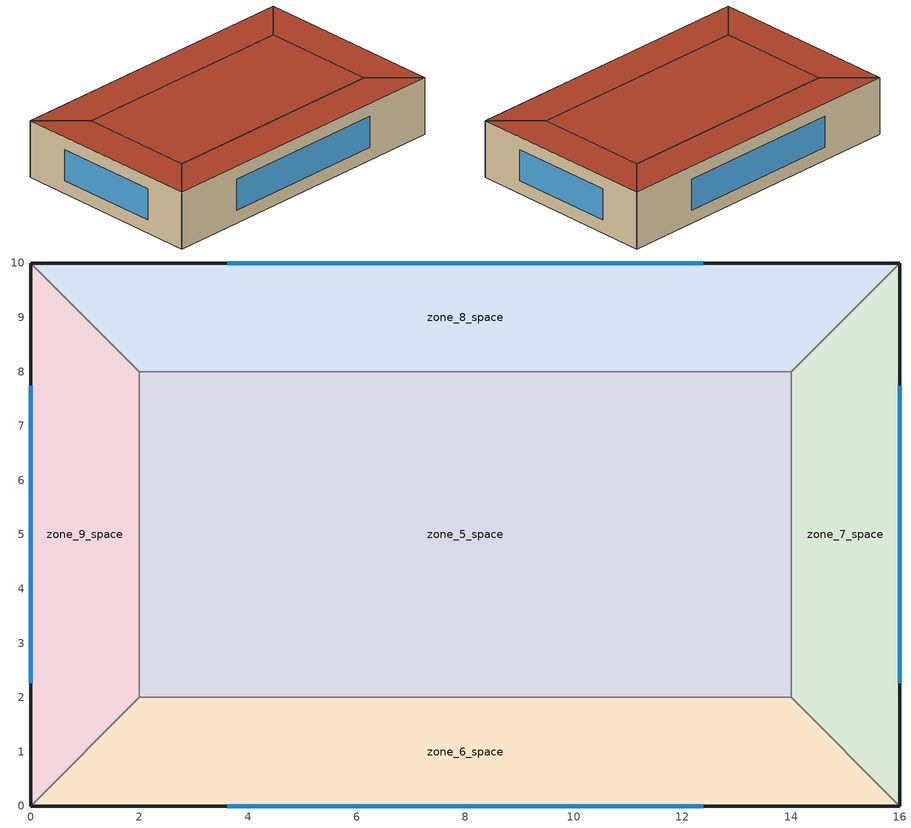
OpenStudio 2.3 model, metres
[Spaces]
zone_5_space
 floor ground: 14,2 2,2 2,8 14,8 z0
 wall to zone_7_space: 14,2 14,8 z0:3
 wall to zone_8_space: 14,8 2,8 z0:3
 wall to zone_9_space: 2,8 2,2 z0:3
 wall to zone_6_space: 2,2 14,2 z0:3
 roof outside: 2,8 2,2 14,2 14,8 z3
zone_6_space
 floor ground: 16,0 0,0 2,2 14,2 z0
 wall outside: 0,0 16,0 z0:3
 wall to zone_7_space: 16,0 14,2 z0:3
 wall to zone_9_space: 2,2 0,0 z0:3
 window: 3.62,0 12.38,0 z0.68:2.32
 roof outside: 2,2 0,0 16,0 14,2 z3
zone_7_space
 floor ground: 16,0 14,2 14,8 16,10 z0
 wall outside: 16,0 16,10 z0:3
 wall to zone_8_space: 16,10 14,8 z0:3
 window: 16,2.26 16,7.74 z0.68:2.32
 roof outside: 14,8 14,2 16,0 16,10 z3
zone_8_space
 floor ground: 14,8 2,8 0,10 16,10 z0
 wall outside: 16,10 0,10 z0:3
 wall to zone_9_space: 0,10 2,8 z0:3
 window: 12.38,10 3.62,10 z0.68:2.32
 roof outside: 0,10 2,8 14,8 16,10 z3
zone_9_space
 floor ground: 2,2 0,0 0,10 2,8 z0
 wall outside: 0,10 0,0 z0:3
 window: 0,7.74 0,2.26 z0.68:2.32
 roof outside: 0,10 0,0 2,2 2,8 z3
[Building]
Building 1: North Axis {deg}=0
[Site]
Toronto Int'l	CAN: Latitude {deg}=43.67; Longitude {deg}=-79.63; Time Zone {hr}=-5; Elevation {m}=173; Terrain=City
[SizingPeriod:DesignDay] Barometric Pressure {Pa}=99264; Sky Clearness=0; Rain Indicator=0; Snow Indicator=0; Day of Month=21; Daylight Saving Time Indicator=0; Dry-Bulb Temperature Range Modifier Type=DefaultMultipliers
Name | Maximum Dry-Bulb Temperature {C} | Daily Dry-Bulb Temperature Range {deltaC} | Humidity Indicating Conditions at Maximum Dry-Bulb | Wind Speed {m/s} | Wind Direction {deg} | Month | Day Type | Humidity Indicating Type | Solar Model Indicator | ASHRAE Taub | ASHRAE Taud
Toronto Int'l Ann Htg 99.6% Condns DB | -18.8 | 0 | -18.8 | 4.3 | 340 | 1 | WinterDesignDay | Wetbulb | ASHRAEClearSky
Toronto Int'l Ann Hum_n 99.6% Condns DP=>MCDB | -18.3 | 0 | -23.6 | 4.3 | 340 | 1 | WinterDesignDay | Dewpoint | ASHRAEClearSky
Toronto Int'l Ann Clg .4% Condns WB=>MDB | 29 | 10.2 | 23.6 | 5.8 | 270 | 7 | SummerDesignDay | Wetbulb | ASHRAETau | 0.473 | 1.952
Toronto Int'l Ann Htg Wind 99.6% Condns WS=>MCDB | -6.9 | 0 | -6.9 | 14 | 340 | 1 | WinterDesignDay | Wetbulb | ASHRAEClearSky
Toronto Int'l Ann Clg .4% Condns DB=>MWB | 31.2 | 10.2 | 22.2 | 5.8 | 270 | 7 | SummerDesignDay | Wetbulb | ASHRAETau | 0.473 | 1.952
Toronto Int'l Ann Clg .4% Condns DP=>MDB | 26.5 | 10.2 | 21.9 | 5.8 | 270 | 7 | SummerDesignDay | Dewpoint | ASHRAETau | 0.473 | 1.952
Toronto Int'l Ann Clg .4% Condns Enth=>MDB | 29.1 | 10.2 | 71300 | 5.8 | 270 | 7 | SummerDesignDay | Enthalpy | ASHRAETau | 0.473 | 1.952
[WindowMaterial:Glazing]
Clear 3mm: Optical Data Type=SpectralAverage; Thickness {m}=0.003; Solar Transmittance at Normal Incidence=0.837; Front Side Solar Reflectance at Normal Incidence=0.075; Back Side Solar Reflectance at Normal Incidence=0; Visible Transmittance at Normal Incidence=0.898; Front Side Visible Reflectance at Normal Incidence=0.081; Back Side Visible Reflectance at Normal Incidence=0; Infrared Transmittance at Normal Incidence=0; Front Side Infrared Hemispherical Emissivity=0.84; Back Side Infrared Hemispherical Emissivity=0.84; Conductivity {W/m-K}=0.9; Dirt Correction Factor for Solar and Visible Transmittance=1
[WindowMaterial:Gas]
Air 13mm: Gas Type=Air; Thickness {m}=0.0127
[Construction]
Exterior Window: Clear 3mm, Air 13mm, Clear 3mm
Interior Floor: F16 Acoustic tile, Material Air Gap 1, M11 100mm lightweight concrete
Interior Wall: G01a 19mm gypsum board, Material Air Gap 2, G01a 19mm gypsum board
Exterior Wall: M01 100mm brick, M15 200mm heavyweight concrete, I02 50mm insulation board, Material Air Gap 2, G01a 19mm gypsum board
Exterior Roof: M11 100mm lightweight concrete, Material Air Gap 1, F16 Acoustic tile
[Material] Thermal Absorptance=0.9
Name | Roughness | Thickness {m} | Conductivity {W/m-K} | Density {kg/m3} | Specific Heat {J/kg-K} | Solar Absorptance | Visible Absorptance
F16 Acoustic tile | MediumSmooth | 0.0191 | 0.06 | 368 | 590 | 0.3 | 0.3
M11 100mm lightweight concrete | MediumRough | 0.1016 | 0.53 | 1280 | 840 | 0.5 | 0.5
G01a 19mm gypsum board | MediumSmooth | 0.019 | 0.16 | 800 | 1090 | 0.4 | 0.4
M01 100mm brick | MediumRough | 0.1016 | 0.89 | 1920 | 790 | 0.7 | 0.7
M15 200mm heavyweight concrete | MediumRough | 0.2032 | 1.95 | 2240 | 900 | 0.7 | 0.7
I02 50mm insulation board | MediumRough | 0.0508 | 0.03 | 43 | 1210 | 0.7 | 0.7
[Material:AirGap]
Name | Thermal Resistance {m2-K/W}
Material Air Gap 1 | 0.18
Material Air Gap 2 | 0.15
[DefaultConstructionSet]
Default Construction Set 1: Default Exterior Surface Constructions=Default Surface Constructions 1; Default Interior Surface Constructions=Default Surface Constructions 2; Default Ground Contact Surface Constructions=Default Surface Constructions 3; Default Exterior SubSurface Constructions=Default Sub Surface Constructions 1; Default Interior SubSurface Constructions=Default Sub Surface Constructions 2
[DefaultSurfaceConstructions]
Default Surface Constructions 1: Wall Construction=Exterior Wall; Roof Ceiling Construction=Exterior Roof
Default Surface Constructions 2: Wall Construction=Interior Wall
Default Surface Constructions 3: Floor Construction=Interior Floor
[DefaultSubSurfaceConstructions]
Name | Fixed Window Construction
Default Sub Surface Constructions 1 | Exterior Window
Default Sub Surface Constructions 2
[BuildingStory]
Building Story 1: Nominal Z Coordinate {m}=0
[Space] Space Type=Office:ClosedOffice:zone_5; Default Construction Set=Default Construction Set 1; Building Story=Building Story 1
Name | Thermal Zone
zone_5_space | zone_5
zone_6_space | zone_6
zone_7_space | zone_7
zone_8_space | zone_8
zone_9_space | zone_9
[SpaceType]
Office:ClosedOffice:zone_5: Default Schedule Set=zone_5_DefaultScheduleSet; Design Specification Outdoor Air Object=zone_5_DSOA
[DefaultScheduleSet]
zone_5_DefaultScheduleSet: Hours of Operation Schedule=Medium Office Bldg Occ; People Activity Level Schedule=Medium Office Activity; Lighting Schedule=Office Bldg Light; Electric Equipment Schedule=Medium Office Bldg Equip; Infiltration Schedule=Medium Office Infil Quarter On
[SpaceInfiltration:DesignFlowRate]
Space Infiltration Design Flow Rate 1: Space or SpaceType=Office:ClosedOffice:zone_5; Schedule=Medium Office Infil Quarter On; Design Flow Rate Calculation Method=Flow/Area; Flow per Space Floor Area {m3/s-m2}=0.000226568
[People:Definition]
zone_5_PeopleDefinition: Number of People Calculation Method=People/Area; People per Space Floor Area {person/m2}=0.0511288; Fraction Radiant=0.3
[People]
Office:ClosedOffice:zone_5_PeopleObject: People Definition=zone_5_PeopleDefinition; Space or SpaceType=Office:ClosedOffice:zone_5; Number of People Schedule=Medium Office Bldg Occ; Activity Level Schedule=Medium Office Activity
[Lights:Definition]
zone_5_LightsDefinition: Design Level Calculation Method=Watts/Area; Watts per Space Floor Area {W/m2}=11.8404
[Lights]
Office:ClosedOffice:zone_5_LightsObject: Lights Definition=zone_5_LightsDefinition; Space or SpaceType=Office:ClosedOffice:zone_5; Schedule=Office Bldg Light
[ElectricEquipment:Definition]
zone_5_ElectricEquipmentDefinition: Design Level Calculation Method=Watts/Area; Watts per Space Floor Area {W/m2}=6.88894
[ElectricEquipment]
zone_5_ElectricEquipmentObject: Electric Equipment Definition=zone_5_ElectricEquipmentDefinition; Space or SpaceType=Office:ClosedOffice:zone_5; Schedule=Medium Office Bldg Equip
[DesignSpecification:OutdoorAir]
zone_5_DSOA: Outdoor Air Method=Sum; Outdoor Air Flow per Person {m3/s-person}=0.0023595; Outdoor Air Flow per Floor Area {m3/s-m2}=0.000304801
[ThermalZone] Use Ideal Air Loads=No
Name | Thermostat
zone_5 | dualSetPtThermostatzone_5
zone_6 | dualSetPtThermostatzone_6
zone_7 | dualSetPtThermostatzone_7
zone_8 | dualSetPtThermostatzone_8
zone_9 | dualSetPtThermostatzone_9
[Sizing:Zone] Zone Cooling Design Supply Air Temperature Input Method=SupplyAirTemperature; Zone Cooling Design Supply Air Temperature {C}=14; Zone Cooling Design Supply Air Temperature Difference {deltaC}=11.11; Zone Heating Design Supply Air Temperature Input Method=SupplyAirTemperature; Zone Heating Design Supply Air Temperature {C}=40; Zone Heating Design Supply Air Temperature Difference {deltaC}=11.11; Zone Cooling Design Supply Air Humidity Ratio {kg-H2O/kg-air}=0.0085; Zone Heating Design Supply Air Humidity Ratio {kg-H2O/kg-air}=0.008; Cooling Design Air Flow Method=DesignDay; Heating Design Air Flow Method=DesignDay; Account for Dedicated Outdoor Air System=No; Dedicated Outdoor Air System Control Strategy=NeutralSupplyAir; Dedicated Outdoor Air Low Setpoint Temperature for Design {C}=autosize; Dedicated Outdoor Air High Setpoint Temperature for Design {C}=autosize
zone_5; zone_6; zone_7; zone_8; zone_9
[Zone equipment]
zone_5: zone_5 IDEAL LOADS AIR SYSTEM
zone_6: zone_6 IDEAL LOADS AIR SYSTEM
zone_7: zone_7 IDEAL LOADS AIR SYSTEM
zone_8: zone_8 IDEAL LOADS AIR SYSTEM
zone_9: zone_9 IDEAL LOADS AIR SYSTEM
[ThermostatSetpoint:DualSetpoint] Heating Setpoint Temperature Schedule=Medium Office HtgSetp; Cooling Setpoint Temperature Schedule=Medium Office ClgSetp
dualSetPtThermostatzone_5; dualSetPtThermostatzone_6; dualSetPtThermostatzone_7; dualSetPtThermostatzone_8; dualSetPtThermostatzone_9
[ZoneHVAC:IdealLoadsAirSystem] Cooling Limit=LimitFlowRate; Maximum Cooling Air Flow Rate {m3/s}=autosize; Dehumidification Control Type=None; Humidification Control Type=None; Outdoor Air Economizer Type=DifferentialDryBulb
zone_5 IDEAL LOADS AIR SYSTEM; zone_6 IDEAL LOADS AIR SYSTEM; zone_7 IDEAL LOADS AIR SYSTEM; zone_8 IDEAL LOADS AIR SYSTEM; zone_9 IDEAL LOADS AIR SYSTEM
[Schedule:Year]
Medium Office Infil Quarter On: 1, 3, Schedule:Week:Daily {10ec3e5a-5294-46cc-8ada-f12e209007b8}, 12, 31, Schedule:Week:Daily {20898e88-71dc-48a1-8bf4-30a1d78b98f6}
Office Bldg Light: 1, 3, Schedule:Week:Daily {77782ce5-1a70-49a7-b72d-db0988271982}, 12, 31, Schedule:Week:Daily {1558189b-593c-4115-b061-465417357844}
Medium Office Bldg Equip: 1, 3, Schedule:Week:Daily {6e8d415d-8fa0-48d6-ac4d-d47d8b98405b}, 12, 31, Schedule:Week:Daily {2f904850-a863-4ee8-bc0d-29bfee0f8749}
Medium Office Bldg Occ: 1, 3, Schedule:Week:Daily {cc8d6e51-368d-451a-9b6a-4139d773ba0e}, 12, 31, Schedule:Week:Daily {ff233f80-dcaf-4b18-966b-1bf7394c094d}
Medium Office Activity: 12, 31, Schedule:Week:Daily {28c29561-b365-4a14-8672-9021b01eb02f}
Medium Office HtgSetp: 1, 3, Schedule:Week:Daily {ecb93216-4e3a-48b3-b436-2bda810a97af}, 12, 31, Schedule:Week:Daily {7658c4fb-bb29-427e-bf3f-5def4335bcf1}
Medium Office ClgSetp: 1, 3, Schedule:Week:Daily {8e0b014c-04b7-4e6c-a258-14b421fd36f8}, 12, 31, Schedule:Week:Daily {edd3bcc3-8268-4813-9843-1db4b5a04d2a}
[Schedule:Week]
Schedule:Week:Daily {10ec3e5a-5294-46cc-8ada-f12e209007b8}: Medium Office Infil Quarter On Default Schedule, Medium Office Infil Quarter On Default Schedule, Medium Office Infil Quarter On Default Schedule, Medium Office Infil Quarter On Default Schedule, Medium Office Infil Quarter On Default Schedule, Medium Office Infil Quarter On Default Schedule, Medium Office Infil Quarter On Rule 2 Day Schedule, Medium Office Infil Quarter On Default Schedule, Medium Office Infil Quarter On Summer Design Day, Medium Office Infil Quarter On Winter Design Day, Medium Office Infil Quarter On Default Schedule, Medium Office Infil Quarter On Default Schedule
Schedule:Week:Daily {20898e88-71dc-48a1-8bf4-30a1d78b98f6}: Medium Office Infil Quarter On Rule 1 Day Schedule, Medium Office Infil Quarter On Default Schedule, Medium Office Infil Quarter On Default Schedule, Medium Office Infil Quarter On Default Schedule, Medium Office Infil Quarter On Default Schedule, Medium Office Infil Quarter On Default Schedule, Medium Office Infil Quarter On Rule 2 Day Schedule, Medium Office Infil Quarter On Default Schedule, Medium Office Infil Quarter On Summer Design Day, Medium Office Infil Quarter On Winter Design Day, Medium Office Infil Quarter On Default Schedule, Medium Office Infil Quarter On Default Schedule
Schedule:Week:Daily {77782ce5-1a70-49a7-b72d-db0988271982}: Office Bldg Light Default Schedule, Office Bldg Light Default Schedule, Office Bldg Light Default Schedule, Office Bldg Light Default Schedule, Office Bldg Light Default Schedule, Office Bldg Light Default Schedule, Office Bldg Light Rule 2 Day Schedule, Office Bldg Light Default Schedule, Office Bldg Light Summer Design Day, Office Bldg Light Winter Design Day, Office Bldg Light Default Schedule, Office Bldg Light Default Schedule
Schedule:Week:Daily {1558189b-593c-4115-b061-465417357844}: Office Bldg Light Rule 1 Day Schedule, Office Bldg Light Default Schedule, Office Bldg Light Default Schedule, Office Bldg Light Default Schedule, Office Bldg Light Default Schedule, Office Bldg Light Default Schedule, Office Bldg Light Rule 2 Day Schedule, Office Bldg Light Default Schedule, Office Bldg Light Summer Design Day, Office Bldg Light Winter Design Day, Office Bldg Light Default Schedule, Office Bldg Light Default Schedule
Schedule:Week:Daily {6e8d415d-8fa0-48d6-ac4d-d47d8b98405b}: Medium Office Bldg Equip Default Schedule, Medium Office Bldg Equip Default Schedule, Medium Office Bldg Equip Default Schedule, Medium Office Bldg Equip Default Schedule, Medium Office Bldg Equip Default Schedule, Medium Office Bldg Equip Default Schedule, Medium Office Bldg Equip Rule 2 Day Schedule, Medium Office Bldg Equip Default Schedule, Medium Office Bldg Equip Summer Design Day, Medium Office Bldg Equip Winter Design Day, Medium Office Bldg Equip Default Schedule, Medium Office Bldg Equip Default Schedule
Schedule:Week:Daily {2f904850-a863-4ee8-bc0d-29bfee0f8749}: Medium Office Bldg Equip Rule 1 Day Schedule, Medium Office Bldg Equip Default Schedule, Medium Office Bldg Equip Default Schedule, Medium Office Bldg Equip Default Schedule, Medium Office Bldg Equip Default Schedule, Medium Office Bldg Equip Default Schedule, Medium Office Bldg Equip Rule 2 Day Schedule, Medium Office Bldg Equip Default Schedule, Medium Office Bldg Equip Summer Design Day, Medium Office Bldg Equip Winter Design Day, Medium Office Bldg Equip Default Schedule, Medium Office Bldg Equip Default Schedule
Schedule:Week:Daily {cc8d6e51-368d-451a-9b6a-4139d773ba0e}: Medium Office Bldg Occ Default Schedule, Medium Office Bldg Occ Default Schedule, Medium Office Bldg Occ Default Schedule, Medium Office Bldg Occ Default Schedule, Medium Office Bldg Occ Default Schedule, Medium Office Bldg Occ Default Schedule, Medium Office Bldg Occ Rule 2 Day Schedule, Medium Office Bldg Occ Default Schedule, Medium Office Bldg Occ Summer Design Day, Medium Office Bldg Occ Winter Design Day, Medium Office Bldg Occ Default Schedule, Medium Office Bldg Occ Default Schedule
Schedule:Week:Daily {ff233f80-dcaf-4b18-966b-1bf7394c094d}: Medium Office Bldg Occ Rule 1 Day Schedule, Medium Office Bldg Occ Default Schedule, Medium Office Bldg Occ Default Schedule, Medium Office Bldg Occ Default Schedule, Medium Office Bldg Occ Default Schedule, Medium Office Bldg Occ Default Schedule, Medium Office Bldg Occ Rule 2 Day Schedule, Medium Office Bldg Occ Default Schedule, Medium Office Bldg Occ Summer Design Day, Medium Office Bldg Occ Winter Design Day, Medium Office Bldg Occ Default Schedule, Medium Office Bldg Occ Default Schedule
Schedule:Week:Daily {28c29561-b365-4a14-8672-9021b01eb02f}: Medium Office Activity Default Schedule, Medium Office Activity Default Schedule, Medium Office Activity Default Schedule, Medium Office Activity Default Schedule, Medium Office Activity Default Schedule, Medium Office Activity Default Schedule, Medium Office Activity Default Schedule, Medium Office Activity Default Schedule, Medium Office Activity Summer Design Day, Medium Office Activity Winter Design Day, Medium Office Activity Default Schedule, Medium Office Activity Default Schedule
Schedule:Week:Daily {ecb93216-4e3a-48b3-b436-2bda810a97af}: Medium Office HtgSetp Default Schedule, Medium Office HtgSetp Default Schedule, Medium Office HtgSetp Default Schedule, Medium Office HtgSetp Default Schedule, Medium Office HtgSetp Default Schedule, Medium Office HtgSetp Default Schedule, Medium Office HtgSetp Rule 2 Day Schedule, Medium Office HtgSetp Default Schedule, Medium Office HtgSetp Summer Design Day, Medium Office HtgSetp Winter Design Day, Medium Office HtgSetp Default Schedule, Medium Office HtgSetp Default Schedule
Schedule:Week:Daily {7658c4fb-bb29-427e-bf3f-5def4335bcf1}: Medium Office HtgSetp Rule 1 Day Schedule, Medium Office HtgSetp Default Schedule, Medium Office HtgSetp Default Schedule, Medium Office HtgSetp Default Schedule, Medium Office HtgSetp Default Schedule, Medium Office HtgSetp Default Schedule, Medium Office HtgSetp Rule 2 Day Schedule, Medium Office HtgSetp Default Schedule, Medium Office HtgSetp Summer Design Day, Medium Office HtgSetp Winter Design Day, Medium Office HtgSetp Default Schedule, Medium Office HtgSetp Default Schedule
Schedule:Week:Daily {8e0b014c-04b7-4e6c-a258-14b421fd36f8}: Medium Office ClgSetp Default Schedule, Medium Office ClgSetp Default Schedule, Medium Office ClgSetp Default Schedule, Medium Office ClgSetp Default Schedule, Medium Office ClgSetp Default Schedule, Medium Office ClgSetp Default Schedule, Medium Office ClgSetp Rule 2 Day Schedule, Medium Office ClgSetp Default Schedule, Medium Office ClgSetp Summer Design Day, Medium Office ClgSetp Winter Design Day, Medium Office ClgSetp Default Schedule, Medium Office ClgSetp Default Schedule
Schedule:Week:Daily {edd3bcc3-8268-4813-9843-1db4b5a04d2a}: Medium Office ClgSetp Rule 1 Day Schedule, Medium Office ClgSetp Default Schedule, Medium Office ClgSetp Default Schedule, Medium Office ClgSetp Default Schedule, Medium Office ClgSetp Default Schedule, Medium Office ClgSetp Default Schedule, Medium Office ClgSetp Rule 2 Day Schedule, Medium Office ClgSetp Default Schedule, Medium Office ClgSetp Summer Design Day, Medium Office ClgSetp Winter Design Day, Medium Office ClgSetp Default Schedule, Medium Office ClgSetp Default Schedule
[Schedule:Day]
Medium Office Infil Quarter On Default Schedule; Medium Office Infil Quarter On Summer Design Day: 6, 0, 1, 22, 0, 0.25, 24, 0, 1
Medium Office Infil Quarter On Rule 2 Day Schedule; Medium Office Infil Quarter On Winter Design Day: 6, 0, 1, 18, 0, 0.25, 24, 0, 1
Medium Office Infil Quarter On Rule 1 Day Schedule; Office Bldg Light Summer Design Day; Medium Office Bldg Equip Summer Design Day: 24, 0, 1
Office Bldg Light Default Schedule: 5, 0, 0.05, 7, 0, 0.1, 8, 0, 0.3, 17, 0, 0.9, 18, 0, 0.7, 20, 0, 0.5, 22, 0, 0.3, 23, 0, 0.1, 24, 0, 0.05
Office Bldg Light Rule 2 Day Schedule: 6, 0, 0.05, 8, 0, 0.1, 14, 0, 0.5, 17, 0, 0.15, 24, 0, 0.05
Office Bldg Light Winter Design Day; Medium Office Bldg Equip Winter Design Day; Medium Office Bldg Occ Winter Design Day; Medium Office Bldg Occ Rule 1 Day Schedule: 24, 0, 0
Office Bldg Light Rule 1 Day Schedule: 24, 0, 0.05
Medium Office Bldg Equip Default Schedule: 8, 0, 0.4, 12, 0, 0.9, 13, 0, 0.8, 17, 0, 0.9, 18, 0, 0.8, 20, 0, 0.6, 22, 0, 0.5, 24, 0, 0.4
Medium Office Bldg Equip Rule 2 Day Schedule: 6, 0, 0.3, 8, 0, 0.4, 14, 0, 0.5, 17, 0, 0.35, 24, 0, 0.3
Medium Office Bldg Equip Rule 1 Day Schedule: 24, 0, 0.3
Medium Office Bldg Occ Default Schedule: 6, 0, 0, 7, 0, 0.1, 8, 0, 0.2, 12, 0, 0.95, 13, 0, 0.5, 17, 0, 0.95, 18, 0, 0.7, 20, 0, 0.4, 22, 0, 0.1, 24, 0, 0.05
Medium Office Bldg Occ Rule 2 Day Schedule: 6, 0, 0, 8, 0, 0.1, 14, 0, 0.5, 17, 0, 0.1, 24, 0, 0
Medium Office Bldg Occ Summer Design Day: 6, 0, 0, 22, 0, 1, 24, 0, 0.05
Medium Office Activity Default Schedule; Medium Office Activity Summer Design Day; Medium Office Activity Winter Design Day: 24, 0, 120
Medium Office HtgSetp Default Schedule: 6, 0, 15.6, 22, 0, 21, 24, 0, 15.6
Medium Office HtgSetp Rule 2 Day Schedule: 6, 0, 15.6, 18, 0, 21, 24, 0, 15.6
Medium Office HtgSetp Summer Design Day; Medium Office HtgSetp Rule 1 Day Schedule: 24, 0, 15.6
Medium Office HtgSetp Winter Design Day: 24, 0, 21
Medium Office ClgSetp Default Schedule; Medium Office ClgSetp Summer Design Day: 6, 0, 26.7, 22, 0, 24, 24, 0, 26.7
Medium Office ClgSetp Rule 2 Day Schedule: 6, 0, 26.7, 18, 0, 24, 24, 0, 26.7
Medium Office ClgSetp Winter Design Day; Medium Office ClgSetp Rule 1 Day Schedule: 24, 0, 26.7
